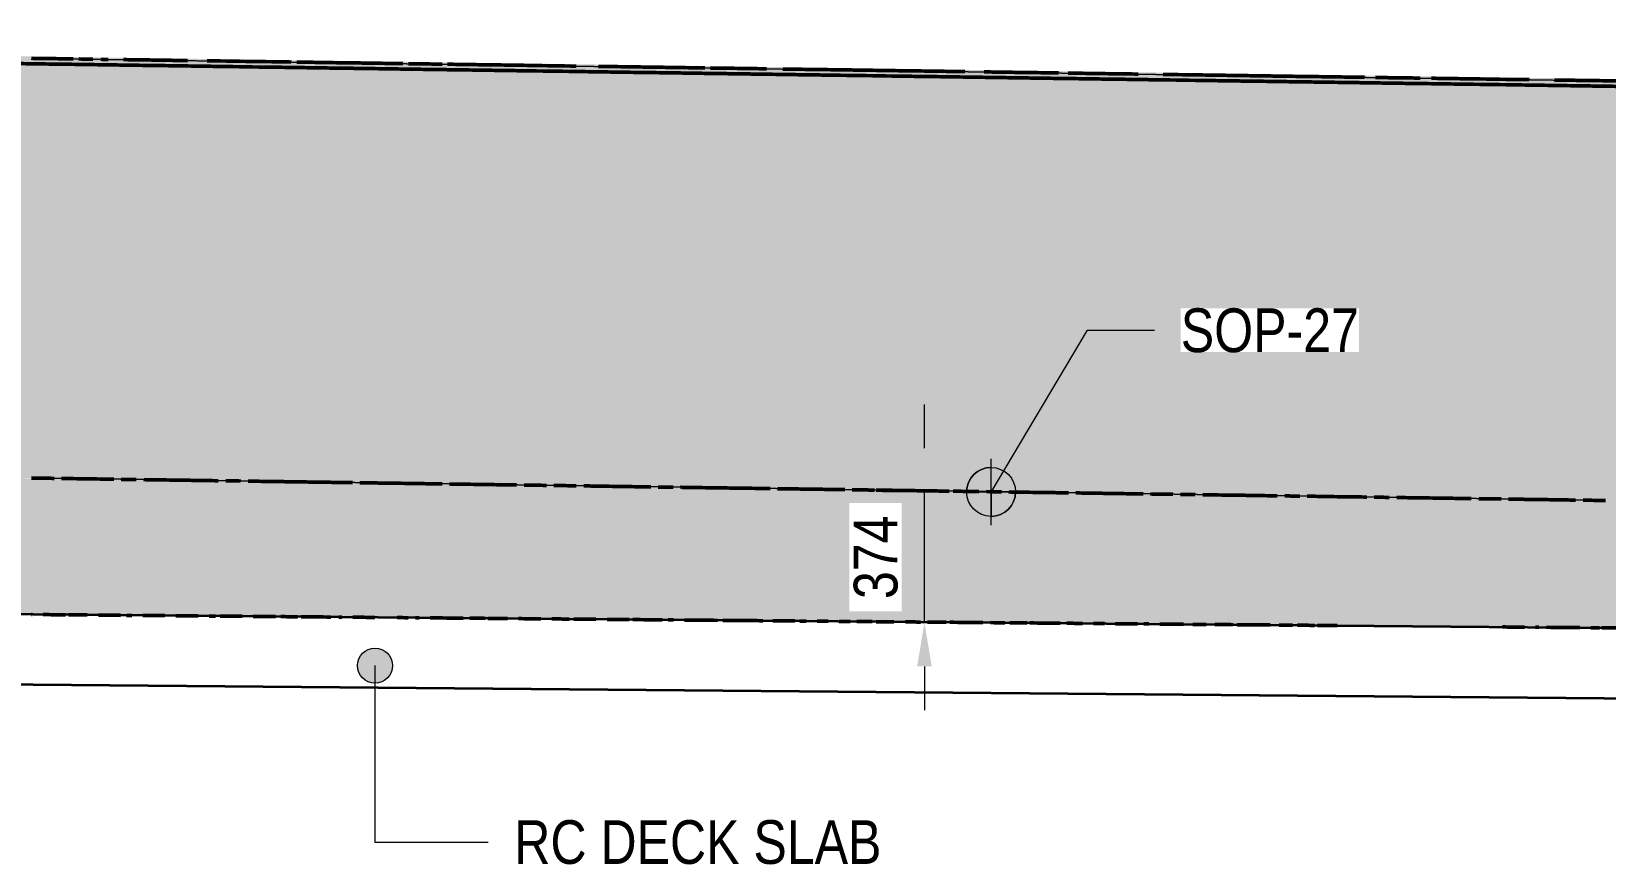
# Model space of a CAD drawing. Header units: metres. Extents: x 0 to 258, y 3 to 25.
# Drawn here: x 104.883 to 109.384, y 21.036 to 23.418 of the extents above; entities that cross this region are included whole.
import ezdxf

# ---------------------------------------------------------------- set-up
doc = ezdxf.new("R2010")
doc.units = ezdxf.units.M
doc.linetypes.add('JacobsDash', pattern=[0.0045, 0.003, -0.0015])
doc.layers.get('Defpoints').update_dxf_attribs({"color": 41})
for name, color, linetype, lineweight in [('A-ANNO-DIMS', 7, 'Continuous', 9), ('A-ANNO-NOTE', 7, 'Continuous', 9), ('A-FLOR', 7, 'Continuous', 50), ('A-FLOR-HDLN', 7, 'JacobsDash', 18), ('G-ANNO-TEXT', 7, 'Continuous', 9)]:
    doc.layers.add(name, color=color, linetype=linetype, lineweight=lineweight)
doc.styles.add('Arial Narrow_2', font='ARIALN.TTF', dxfattribs={"height": 0.125})
doc.dimstyles.new('Dimension_Standard_O__mm_', dxfattribs={"dimscale": 0.3048, "dimtxt": 0.127929, "dimasz": 0.410105, "dimexe": 0.393701, "dimexo": 0.246063, "dimgap": 0.246063, "dimtad": 1, "dimdec": 0, "dimlfac": 1000, "dimzin": 0, "dimdsep": 46, "dimtxsty": 'Arial Narrow_2', "dimsah": 1, "dimcen": 0.09, "dimaunit": 1, "dimadec": 4, "dimazin": 0, "dimtfac": 1, "dimtdec": 4, "dimtix": 1, "dimtmove": 0, "dimatfit": 3, "dimfxl": 1, "dimtvp": 1, "dimtfill": 1, "dimtolj": 1, "dimtzin": 0, "dimlwd": 18, "dimlwe": 18, "dimarcsym": 2})

# ---------------------------------------------------------------- blocks, each defined once
blk = doc.blocks.new('CS_SYMB_SETOUT POINT - 5mm-2022283-Section 202')
at = {"layer": 'A-ANNO-NOTE'}
h = blk.add_hatch(color=256, dxfattribs=at)
edge = h.paths.add_edge_path()
edge.add_line((-323.1902, 22.1712), (-323.1902, 22.1012))
edge.add_line((-323.1902, 22.1012), (-323.2602, 22.1012))
edge.add_arc((-323.1902, 22.1012), 0.07, 90, 180, ccw=False)
h = blk.add_hatch(color=256, dxfattribs=at)
edge = h.paths.add_edge_path()
edge.add_line((-323.1902, 22.0312), (-323.1902, 22.1012))
edge.add_line((-323.1902, 22.1012), (-323.1202, 22.1012))
edge.add_arc((-323.1902, 22.1012), 0.07, 270, 360, ccw=False)
for p, q in [((-323.1902, 22.0062), (-323.1902, 22.1962)), ((-323.1902, 22.1012), (-323.1902, 22.1712)), ((-323.2852, 22.1012), (-323.0952, 22.1012)), ((-323.2602, 22.1012), (-323.1902, 22.1012)), ((-323.1202, 22.1012), (-323.1902, 22.1012)), ((-323.1902, 22.1012), (-323.1902, 22.0312))]:
    blk.add_line(p, q, dxfattribs=at)
blk.add_circle((-323.1902, 22.1012), 0.07, dxfattribs=at)
for start, end in [(90, 180), (270, 360)]:
    blk.add_arc((-323.1902, 22.1012), 0.07, start, end, dxfattribs=at)
blk = doc.blocks.new('DIMBLOCK36-Section 202')
at = {"layer": 'A-ANNO-DIMS', "color": 0, "lineweight": 18, "transparency": 16777216}
for p, q in [((107.4364, 22.2262), (107.4364, 22.3512)), ((107.4569, 22.1012), (107.3164, 22.1012)), ((107.4364, 21.7273), (107.4364, 22.1012)), ((107.5269, 21.7273), (107.3164, 21.7273)), ((107.4364, 21.6023), (107.4364, 21.4773))]:
    blk.add_line(p, q, dxfattribs=at)
at = {"layer": 'A-ANNO-DIMS', "color": 0, "transparency": 16777216}
for points in [[(107.4156, 22.2262), (107.4573, 22.2262), (107.4364, 22.1012)], [(107.4156, 21.6023), (107.4573, 21.6023), (107.4364, 21.7273)]]:
    blk.add_solid(points, dxfattribs=at)
at = {"layer": 'Defpoints', "color": 0, "transparency": 16777216}
for p in [(107.4364, 22.1012), (107.5319, 22.1012), (107.6019, 21.7273)]:
    blk.add_point(p, dxfattribs=at)
at = {"layer": 'A-ANNO-DIMS', "color": 0, "lineweight": 18, "transparency": 16777216, "insert": (107.2976, 21.9143), "char_height": 0.125, "width": 0.285099, "attachment_point": 5, "rotation": 90, "style": 'Arial Narrow_2', "bg_fill": 3, "box_fill_scale": 1.1, "bg_fill_color": 256, "bg_fill_true_color": 13158600, "bg_fill_transparency": 0}
blk.add_mtext('\\A1;374', dxfattribs=at)

msp = doc.modelspace()

# ---------------------------------------------------------------- hatches: boundary and pattern name
at = {"layer": 'A-FLOR', "lineweight": 5, "true_color": 0xc0c0c0}
for points in [[(113.8879, 23.2128), (113.8879, 23.218), (113.8592, 23.2184), (112.4581, 23.2384), (112.4568, 23.2379), (112.4548, 23.2384), (110.7953, 23.2621), (110.7939, 23.2616), (110.7921, 23.2621), (110.0327, 23.273), (103.0158, 23.373), (99.831, 23.4178), (99.831, 23.4131), (113.8761, 23.2129)], [(113.8879, 23.1972), (113.8879, 23.2128), (99.831, 23.413), (99.831, 23.3976), (113.8724, 23.1974)], [(113.8879, 22.0124), (113.8879, 23.1972), (99.831, 23.3976), (99.831, 22.2128), (113.8848, 22.0125)]]:
    msp.add_hatch(color=9, dxfattribs=at).paths.add_polyline_path(points)
h = msp.add_hatch(color=9, dxfattribs=at)
h.paths.add_polyline_path([(113.8434, 21.6745), (113.8438, 21.6781), (113.8445, 21.6837)])
h.paths.add_polyline_path([(113.8879, 21.6741), (113.8879, 22.0124), (99.831, 22.2119), (99.831, 21.7942), (106.2441, 21.739), (113.8848, 21.6741)])
h.paths.add_polyline_path([(107.3822, 21.7294), (107.3822, 21.7294), (107.3818, 21.7334)])
h = msp.add_hatch(color=9, dxfattribs=at)
h.paths.add_polyline_path([(113.2057, 21.6783), (112.9145, 21.6826), (107.477, 21.7283), (107.477, 21.7279), (113.2035, 21.6783)])
h.paths.add_polyline_path([(107.477, 21.7279), (107.477, 21.7286), (107.3053, 21.7294), (107.4731, 21.728)])
h.paths.add_polyline_path([(106.4654, 21.7367), (106.4654, 21.7372), (106.4521, 21.7368)])
at = {"layer": 'G-ANNO-TEXT'}
h = msp.add_hatch(color=256, dxfattribs=at)
edge = h.paths.add_edge_path()
edge.add_arc((105.865, 21.6045), 0.05, 0, 360)

# ---------------------------------------------------------------- linework, layer by layer
at = {"layer": 'A-FLOR', "lineweight": 35}
for p, q in [((112.5771, 21.6837), (99.831, 21.7942)), ((99.831, 21.5942), (112.5771, 21.4837))]:
    msp.add_line(p, q, dxfattribs=at)
at = {"layer": 'A-FLOR'}
for points, knots in [([(105.8052, 23.3124), (105.8006, 23.3125), (105.7715, 23.3129), (105.7176, 23.3137), (105.6437, 23.3147), (105.5452, 23.3161), (105.4466, 23.3175), (105.3481, 23.3189), (105.2742, 23.32), (105.2003, 23.321), (105.1386, 23.3219), (105.0896, 23.3226), (105.0527, 23.3231), (105.0156, 23.3237), (104.9661, 23.3244), (104.9047, 23.3252), (104.8307, 23.3263), (104.7568, 23.3274), (104.6829, 23.3284), (104.609, 23.3295), (104.5351, 23.3305), (104.4612, 23.3316), (104.3873, 23.3326), (104.3257, 23.3335), (104.2764, 23.3342), (104.2491, 23.3346), (104.234, 23.3348), (104.2312, 23.3348)], [-0.65075187, -0.65075187, -0.65075187, -0.65075187, -0.65039062, -0.6484375, -0.64648438, -0.64453125, -0.640625, -0.63867188, -0.63671875, -0.63476562, -0.6328125, -0.63183594, -0.63085938, -0.62988281, -0.62890625, -0.62695312, -0.625, -0.62304688, -0.62109375, -0.61914062, -0.6171875, -0.61523438, -0.61328125, -0.61132812, -0.61035156, -0.609375, -0.6091542, -0.6091542, -0.6091542, -0.6091542]), ([(104.8827, 23.3411), (104.8901, 23.341), (104.9221, 23.3405), (104.9617, 23.34), (104.994, 23.3395), (105.0017, 23.3394)], [0.626366644, 0.626366644, 0.626366644, 0.626366644, 0.626953125, 0.62890625, 0.629511409, 0.629511409, 0.629511409, 0.629511409]), ([(105.0178, 23.3392), (105.0295, 23.339), (105.0429, 23.3388), (105.0562, 23.3386), (105.0578, 23.3386)], [0.629933677, 0.629933677, 0.629933677, 0.629933677, 0.630859375, 0.630987187, 0.630987187, 0.630987187, 0.630987187]), ([(105.0818, 23.3383), (105.0845, 23.3382), (105.0913, 23.3381), (105.0982, 23.338), (105.1023, 23.338)], [0.6316234778, 0.6316234778, 0.6316234778, 0.6316234778, 0.6318359375, 0.6321673263, 0.6321673263, 0.6321673263, 0.6321673263]), ([(105.1455, 23.3374), (105.1638, 23.3371), (105.2068, 23.3365), (105.2681, 23.3356), (105.311, 23.335), (105.3293, 23.3347)], [0.633313278, 0.633313278, 0.633313278, 0.633313278, 0.634765625, 0.63671875, 0.638170239, 0.638170239, 0.638170239, 0.638170239]), ([(105.3853, 23.3339), (105.3976, 23.3338), (105.4592, 23.3329), (105.5391, 23.3318), (105.6067, 23.3308), (105.6251, 23.3305)], [0.639650097, 0.639650097, 0.639650097, 0.639650097, 0.640625, 0.64453125, 0.645986783, 0.645986783, 0.645986783, 0.645986783]), ([(105.6411, 23.3303), (105.642, 23.3303), (105.6474, 23.3302), (105.6527, 23.3301), (105.6571, 23.3301)], [0.6464092624, 0.6464092624, 0.6464092624, 0.6464092624, 0.646484375, 0.6468316828, 0.6468316828, 0.6468316828, 0.6468316828]), ([(105.6571, 23.3301), (105.6773, 23.3298), (105.7222, 23.3291), (105.7755, 23.3284), (105.8085, 23.3279), (105.8169, 23.3278)], [0.646831784, 0.646831784, 0.646831784, 0.646831784, 0.6484375, 0.650390625, 0.651056184, 0.651056184, 0.651056184, 0.651056184]), ([(105.8169, 23.3278), (105.8331, 23.3276), (105.874, 23.327), (105.9167, 23.3264), (105.9431, 23.326), (105.9449, 23.326)], [0.651056441, 0.651056441, 0.651056441, 0.651056441, 0.65234375, 0.654296875, 0.654435785, 0.654435785, 0.654435785, 0.654435785]), ([(105.9609, 23.3257), (105.9785, 23.3255), (106.0052, 23.3251), (106.0318, 23.3247), (106.0409, 23.3246)], [0.654858349, 0.654858349, 0.654858349, 0.654858349, 0.65625, 0.656970319, 0.656970319, 0.656970319, 0.656970319]), ([(106.0409, 23.3246), (106.0441, 23.3246), (106.0494, 23.3245), (106.0548, 23.3244), (106.0569, 23.3244)], [0.6569704862, 0.6569704862, 0.6569704862, 0.6569704862, 0.6572265625, 0.6573929897, 0.6573929897, 0.6573929897, 0.6573929897]), ([(106.0728, 23.3241), (106.0777, 23.3241), (106.0948, 23.3238), (106.1243, 23.3234), (106.1613, 23.3229), (106.1983, 23.3224), (106.2475, 23.3217), (106.3281, 23.3205), (106.3965, 23.3195), (106.4401, 23.3189)], [0.657815386, 0.657815386, 0.657815386, 0.657815386, 0.658203125, 0.659179688, 0.66015625, 0.661132812, 0.662109375, 0.6640625, 0.667525775, 0.667525775, 0.667525775, 0.667525775]), ([(106.5043, 23.318), (106.5131, 23.3179), (106.5466, 23.3174), (106.6047, 23.3166), (106.6787, 23.3155), (106.7402, 23.3146), (106.7833, 23.314), (106.8018, 23.3138), (106.808, 23.3137)], [0.669221708, 0.669221708, 0.669221708, 0.669221708, 0.669921875, 0.671875, 0.673828125, 0.67578125, 0.676757812, 0.677248093, 0.677248093, 0.677248093, 0.677248093]), ([(106.0676, 23.3087), (106.0619, 23.3088), (106.0438, 23.309), (106.0011, 23.3096), (105.9394, 23.3105), (105.8699, 23.3115), (105.8252, 23.3121), (105.8052, 23.3124)], [-0.657684834, -0.657684834, -0.657684834, -0.657684834, -0.657226562, -0.65625, -0.654296875, -0.65234375, -0.650751898, -0.650751898, -0.650751898, -0.650751898]), ([(106.2315, 23.3063), (106.2204, 23.3065), (106.1969, 23.3068), (106.161, 23.3073), (106.124, 23.3079), (106.0929, 23.3083), (106.0742, 23.3086), (106.0676, 23.3087)], [-0.662017938, -0.662017938, -0.662017938, -0.662017938, -0.661132812, -0.66015625, -0.659179688, -0.658203125, -0.657684925, -0.657684925, -0.657684925, -0.657684925]), ([(106.4938, 23.3026), (106.4815, 23.3028), (106.4198, 23.3037), (106.3335, 23.3049), (106.2584, 23.306), (106.2327, 23.3063), (106.2315, 23.3063)], [-0.668950903, -0.668950903, -0.668950903, -0.668950903, -0.66796875, -0.6640625, -0.662109375, -0.662018095, -0.662018095, -0.662018095, -0.662018095]), ([(106.7234, 23.2993), (106.7084, 23.2995), (106.6688, 23.3001), (106.6045, 23.301), (106.543, 23.3019), (106.5061, 23.3024), (106.4938, 23.3026)], [-0.675017248, -0.675017248, -0.675017248, -0.675017248, -0.673828125, -0.671875, -0.669921875, -0.66895095, -0.66895095, -0.66895095, -0.66895095]), ([(106.8876, 23.297), (106.8795, 23.2971), (106.8591, 23.2974), (106.8263, 23.2979), (106.7892, 23.2984), (106.755, 23.2989), (106.733, 23.2992), (106.7234, 23.2993)], [-0.679350124, -0.679350124, -0.679350124, -0.679350124, -0.678710938, -0.677734375, -0.676757812, -0.67578125, -0.675017347, -0.675017347, -0.675017347, -0.675017347]), ([(106.8241, 23.3134), (106.8249, 23.3134), (106.8381, 23.3132), (106.8637, 23.3129), (106.8895, 23.3125), (106.9029, 23.3123), (106.9041, 23.3123)], [0.677670676, 0.677670676, 0.677670676, 0.677670676, 0.677734375, 0.678710938, 0.6796875, 0.679782519, 0.679782519, 0.679782519, 0.679782519]), ([(106.953, 23.2961), (106.9477, 23.2961), (106.9301, 23.2964), (106.9084, 23.2967), (106.8918, 23.2969), (106.8876, 23.297)], [-0.681083592, -0.681083592, -0.681083592, -0.681083592, -0.680664062, -0.6796875, -0.679350351, -0.679350351, -0.679350351, -0.679350351]), ([(106.936, 23.3118), (106.9365, 23.3118), (106.9492, 23.3117), (106.9655, 23.3114), (106.9814, 23.3112), (106.985, 23.3111)], [0.680627694, 0.680627694, 0.680627694, 0.680627694, 0.680664062, 0.681640625, 0.681924842, 0.681924842, 0.681924842, 0.681924842]), ([(107.1497, 23.2933), (107.1404, 23.2934), (107.1065, 23.2939), (107.0479, 23.2947), (106.9916, 23.2955), (106.96, 23.296), (106.953, 23.2961)], [-0.686283316, -0.686283316, -0.686283316, -0.686283316, -0.685546875, -0.68359375, -0.681640625, -0.68108363, -0.68108363, -0.68108363, -0.68108363]), ([(107.0318, 23.3105), (107.0373, 23.3104), (107.0673, 23.31), (107.1221, 23.3092), (107.1912, 23.3082), (107.2357, 23.3076), (107.2556, 23.3073)], [0.683162395, 0.683162395, 0.683162395, 0.683162395, 0.68359375, 0.685546875, 0.6875, 0.689076697, 0.689076697, 0.689076697, 0.689076697]), ([(107.8384, 23.2834), (107.8336, 23.2835), (107.8166, 23.2837), (107.775, 23.2843), (107.7131, 23.2852), (107.6392, 23.2863), (107.5653, 23.2873), (107.4914, 23.2884), (107.4175, 23.2894), (107.319, 23.2908), (107.2296, 23.2921), (107.1651, 23.293), (107.1497, 23.2933)], [-0.70448235, -0.70448235, -0.70448235, -0.70448235, -0.70410156, -0.703125, -0.70117188, -0.69921875, -0.69726562, -0.6953125, -0.69335938, -0.69140625, -0.6875, -0.68628345, -0.68628345, -0.68628345, -0.68628345]), ([(107.2556, 23.3073), (107.285, 23.3069), (107.3391, 23.3061), (107.4177, 23.305), (107.4869, 23.304), (107.5315, 23.3034), (107.5515, 23.3031)], [0.689076796, 0.689076796, 0.689076796, 0.689076796, 0.69140625, 0.693359375, 0.6953125, 0.696895622, 0.696895622, 0.696895622, 0.696895622]), ([(107.6073, 23.3023), (107.618, 23.3021), (107.65, 23.3017), (107.6819, 23.3012), (107.7032, 23.3009)], [0.6983706, 0.6983706, 0.6983706, 0.6983706, 0.69921875, 0.700905108, 0.700905108, 0.700905108, 0.700905108]), ([(107.7033, 23.3009), (107.7066, 23.3009), (107.7347, 23.3005), (107.7669, 23.3), (107.7954, 23.2996), (107.7994, 23.2995)], [0.700905301, 0.700905301, 0.700905301, 0.700905301, 0.701171875, 0.703125, 0.703440002, 0.703440002, 0.703440002, 0.703440002]), ([(108.0679, 23.2802), (108.0482, 23.2804), (108.0038, 23.2811), (107.9349, 23.2821), (107.8779, 23.2829), (107.8459, 23.2833), (107.8384, 23.2834)], [-0.710548695, -0.710548695, -0.710548695, -0.710548695, -0.708984375, -0.70703125, -0.705078125, -0.704482351, -0.704482351, -0.704482351, -0.704482351]), ([(107.8471, 23.2989), (107.8518, 23.2988), (107.881, 23.2984), (107.9351, 23.2976), (107.9972, 23.2967), (108.0347, 23.2962), (108.0475, 23.296)], [0.704707077, 0.704707077, 0.704707077, 0.704707077, 0.705078125, 0.70703125, 0.708984375, 0.710004031, 0.710004031, 0.710004031, 0.710004031]), ([(108.3302, 23.2764), (108.3216, 23.2765), (108.2883, 23.277), (108.2058, 23.2782), (108.127, 23.2793), (108.0728, 23.2801), (108.0679, 23.2802)], [-0.717481661, -0.717481661, -0.717481661, -0.717481661, -0.716796875, -0.71484375, -0.7109375, -0.710548829, -0.710548829, -0.710548829, -0.710548829]), ([(108.1188, 23.295), (108.1561, 23.2945), (108.218, 23.2936), (108.3045, 23.2923), (108.3785, 23.2913), (108.4524, 23.2902), (108.5262, 23.2892), (108.5879, 23.2883), (108.6334, 23.2877), (108.6542, 23.2874), (108.6626, 23.2872)], [0.711889, 0.711889, 0.711889, 0.711889, 0.71484375, 0.71679688, 0.71875, 0.72070312, 0.72265625, 0.72460938, 0.72558594, 0.72625231, 0.72625231, 0.72625231, 0.72625231]), ([(108.5927, 23.2727), (108.5704, 23.273), (108.5236, 23.2737), (108.4522, 23.2747), (108.3869, 23.2756), (108.3462, 23.2762), (108.3303, 23.2764)], [-0.724414626, -0.724414626, -0.724414626, -0.724414626, -0.72265625, -0.720703125, -0.71875, -0.717481778, -0.717481778, -0.717481778, -0.717481778]), ([(108.6626, 23.2872), (108.6665, 23.2872), (108.6772, 23.287), (108.6878, 23.2869), (108.6945, 23.2868)], [0.7262524266, 0.7262524266, 0.7262524266, 0.7262524266, 0.7265625, 0.7270972094, 0.7270972094, 0.7270972094, 0.7270972094]), ([(108.7264, 23.2863), (108.7336, 23.2862), (108.7442, 23.2861), (108.7548, 23.2859), (108.7583, 23.2859)], [0.7279405295, 0.7279405295, 0.7279405295, 0.7279405295, 0.728515625, 0.72878701, 0.72878701, 0.72878701, 0.72878701]), ([(108.7583, 23.2859), (108.7671, 23.2857), (108.7883, 23.2854), (108.8204, 23.285), (108.8434, 23.2847), (108.8542, 23.2845)], [0.728787194, 0.728787194, 0.728787194, 0.728787194, 0.729492188, 0.73046875, 0.731321711, 0.731321711, 0.731321711, 0.731321711]), ([(108.8862, 23.2841), (108.8894, 23.284), (108.9172, 23.2836), (108.9943, 23.2825), (109.0843, 23.2812), (109.1496, 23.2803), (109.1656, 23.2801)], [0.732166611, 0.732166611, 0.732166611, 0.732166611, 0.732421875, 0.734375, 0.73828125, 0.739552284, 0.739552284, 0.739552284, 0.739552284]), ([(109.2378, 23.279), (109.247, 23.2789), (109.2577, 23.2788), (109.2683, 23.2786), (109.2698, 23.2786)], [0.7414605142, 0.7414605142, 0.7414605142, 0.7414605142, 0.7421875, 0.7423054145, 0.7423054145, 0.7423054145, 0.7423054145]), ([(109.2698, 23.2786), (109.2807, 23.2784), (109.3038, 23.2781), (109.3392, 23.2776), (109.3762, 23.2771), (109.4171, 23.2765), (109.4456, 23.2761), (109.4618, 23.2758)], [0.742305585, 0.742305585, 0.742305585, 0.742305585, 0.743164062, 0.744140625, 0.745117188, 0.74609375, 0.747374816, 0.747374816, 0.747374816, 0.747374816]), ([(108.6912, 23.2713), (108.6855, 23.2714), (108.6675, 23.2716), (108.6371, 23.2721), (108.6099, 23.2724), (108.5951, 23.2727), (108.5927, 23.2727)], [-0.727014488, -0.727014488, -0.727014488, -0.727014488, -0.7265625, -0.725585938, -0.724609375, -0.724414772, -0.724414772, -0.724414772, -0.724414772]), ([(108.7566, 23.2703), (108.7536, 23.2704), (108.7384, 23.2706), (108.7167, 23.2709), (108.6978, 23.2712), (108.6912, 23.2713)], [-0.728747729, -0.728747729, -0.728747729, -0.728747729, -0.728515625, -0.727539062, -0.727014642, -0.727014642, -0.727014642, -0.727014642]), ([(109.5437, 23.2591), (109.5371, 23.2592), (109.5183, 23.2595), (109.4747, 23.2601), (109.4253, 23.2608), (109.376, 23.2615), (109.3267, 23.2622), (109.2652, 23.2631), (109.1912, 23.2642), (109.0927, 23.2656), (108.9941, 23.267), (108.8956, 23.2684), (108.834, 23.2692), (108.7876, 23.2699), (108.7659, 23.2702), (108.7566, 23.2703)], [-0.74954657, -0.74954657, -0.74954657, -0.74954657, -0.74902344, -0.74804688, -0.74609375, -0.74511719, -0.74414062, -0.7421875, -0.74023438, -0.73828125, -0.734375, -0.73242188, -0.73046875, -0.72949219, -0.72874785, -0.72874785, -0.72874785, -0.72874785]), ([(104.9475, 22.1399), (104.9408, 22.14), (104.9192, 22.1403), (104.8976, 22.1406), (104.8827, 22.1408)], [-0.628532163, -0.628532163, -0.628532163, -0.628532163, -0.628, -0.62681821, -0.62681821, -0.62681821, -0.62681821]), ([(105.1182, 22.1374), (105.105, 22.1376), (105.0667, 22.1382), (105.0169, 22.1389), (104.9803, 22.1394), (104.9689, 22.1396)], [-0.633041887, -0.633041887, -0.633041887, -0.633041887, -0.632, -0.63, -0.629095917, -0.629095917, -0.629095917, -0.629095917]), ([(105.1822, 22.1365), (105.1729, 22.1366), (105.1587, 22.1369), (105.1445, 22.1371), (105.1395, 22.1371)], [-0.634732758, -0.634732758, -0.634732758, -0.634732758, -0.634, -0.63360539, -0.63360539, -0.63360539, -0.63360539]), ([(105.2675, 22.1353), (105.255, 22.1355), (105.2337, 22.1358), (105.2124, 22.1361), (105.2035, 22.1362)], [-0.636987494, -0.636987494, -0.636987494, -0.636987494, -0.636, -0.635296161, -0.635296161, -0.635296161, -0.635296161]), ([(105.3528, 22.1341), (105.3371, 22.1343), (105.3087, 22.1347), (105.2803, 22.1351), (105.2675, 22.1353)], [-0.639241941, -0.639241941, -0.639241941, -0.639241941, -0.638, -0.6369875, -0.6369875, -0.6369875, -0.6369875]), ([(105.4168, 22.1332), (105.405, 22.1333), (105.3837, 22.1336), (105.3624, 22.134), (105.3528, 22.1341)], [-0.64093305, -0.64093305, -0.64093305, -0.64093305, -0.64, -0.63924223, -0.63924223, -0.63924223, -0.63924223]), ([(105.4808, 22.1323), (105.4729, 22.1324), (105.4587, 22.1326), (105.4445, 22.1328), (105.4381, 22.1329)], [-0.642624334, -0.642624334, -0.642624334, -0.642624334, -0.642, -0.641496966, -0.641496966, -0.641496966, -0.641496966]), ([(105.5661, 22.131), (105.555, 22.1312), (105.5337, 22.1315), (105.5124, 22.1318), (105.5021, 22.132)], [-0.644878891, -0.644878891, -0.644878891, -0.644878891, -0.644, -0.643188029, -0.643188029, -0.643188029, -0.643188029]), ([(105.6514, 22.1298), (105.6371, 22.13), (105.6087, 22.1304), (105.5802, 22.1308), (105.5661, 22.131)], [-0.647133626, -0.647133626, -0.647133626, -0.647133626, -0.646, -0.64487907, -0.64487907, -0.64487907, -0.64487907]), ([(105.7367, 22.1286), (105.7192, 22.1289), (105.6908, 22.1293), (105.6623, 22.1297), (105.6514, 22.1298)], [-0.649388498, -0.649388498, -0.649388498, -0.649388498, -0.648, -0.647133806, -0.647133806, -0.647133806, -0.647133806]), ([(105.8007, 22.1277), (105.7871, 22.1279), (105.7658, 22.1282), (105.7445, 22.1285), (105.7367, 22.1286)], [-0.65107942, -0.65107942, -0.65107942, -0.65107942, -0.65, -0.649388542, -0.649388542, -0.649388542, -0.649388542]), ([(105.8647, 22.1268), (105.855, 22.1269), (105.8408, 22.1271), (105.8266, 22.1273), (105.8221, 22.1274)], [-0.652770581, -0.652770581, -0.652770581, -0.652770581, -0.652, -0.651643278, -0.651643278, -0.651643278, -0.651643278]), ([(106.0354, 22.1244), (106.0192, 22.1246), (105.9778, 22.1252), (105.9209, 22.126), (105.8802, 22.1266), (105.8647, 22.1268)], [-0.657280118, -0.657280118, -0.657280118, -0.657280118, -0.656, -0.654, -0.652770646, -0.652770646, -0.652770646, -0.652770646]), ([(106.27, 22.121), (106.2513, 22.1213), (106.2074, 22.1219), (106.1576, 22.1226), (106.1265, 22.1231), (106.1207, 22.1231)], [-0.663480812, -0.663480812, -0.663480812, -0.663480812, -0.662, -0.66, -0.659534854, -0.659534854, -0.659534854, -0.659534854]), ([(106.5899, 22.1165), (106.5655, 22.1168), (106.5371, 22.1172), (106.5086, 22.1176), (106.5046, 22.1177)], [-0.671935666, -0.671935666, -0.671935666, -0.671935666, -0.67, -0.669681167, -0.669681167, -0.669681167, -0.669681167]), ([(106.6539, 22.1155), (106.6334, 22.1158), (106.6121, 22.1161), (106.5907, 22.1164), (106.5899, 22.1165)], [-0.673626813, -0.673626813, -0.673626813, -0.673626813, -0.672, -0.671935903, -0.671935903, -0.671935903, -0.671935903]), ([(106.8885, 22.1122), (106.8655, 22.1125), (106.8172, 22.1132), (106.7675, 22.1139), (106.7407, 22.1143), (106.7392, 22.1143)], [-0.679827235, -0.679827235, -0.679827235, -0.679827235, -0.678, -0.676, -0.675881502, -0.675881502, -0.675881502, -0.675881502]), ([(106.9739, 22.111), (106.9728, 22.111), (106.9466, 22.1114), (106.9181, 22.1118), (106.8907, 22.1122), (106.8886, 22.1122)], [-0.682082215, -0.682082215, -0.682082215, -0.682082215, -0.682, -0.68, -0.679827479, -0.679827479, -0.679827479, -0.679827479]), ([(107.0592, 22.1098), (107.0549, 22.1098), (107.0407, 22.11), (107.0265, 22.1102), (107.0165, 22.1104)], [-0.684336875, -0.684336875, -0.684336875, -0.684336875, -0.684, -0.683209583, -0.683209583, -0.683209583, -0.683209583]), ([(107.1445, 22.1086), (107.1371, 22.1087), (107.1086, 22.1091), (107.0802, 22.1095), (107.0592, 22.1098)], [-0.686591687, -0.686591687, -0.686591687, -0.686591687, -0.686, -0.684336951, -0.684336951, -0.684336951, -0.684336951]), ([(107.2085, 22.1076), (107.2049, 22.1077), (107.1836, 22.108), (107.1623, 22.1083), (107.1445, 22.1086)], [-0.6882829, -0.6882829, -0.6882829, -0.6882829, -0.688, -0.686591829, -0.686591829, -0.686591829, -0.686591829]), ([(107.2938, 22.1064), (107.287, 22.1065), (107.2657, 22.1068), (107.2444, 22.1071), (107.2298, 22.1073)], [-0.690537431, -0.690537431, -0.690537431, -0.690537431, -0.69, -0.688846423, -0.688846423, -0.688846423, -0.688846423]), ([(107.3578, 22.1055), (107.3549, 22.1056), (107.3352, 22.1058), (107.3155, 22.1061), (107.2987, 22.1064)], [-0.692228527, -0.692228527, -0.692228527, -0.692228527, -0.692, -0.690666328, -0.690666328, -0.690666328, -0.690666328]), ([(107.4431, 22.1043), (107.437, 22.1044), (107.4086, 22.1048), (107.3802, 22.1052), (107.3578, 22.1055)], [-0.694482974, -0.694482974, -0.694482974, -0.694482974, -0.694, -0.692228721, -0.692228721, -0.692228721, -0.692228721]), ([(107.5071, 22.1034), (107.5049, 22.1034), (107.4836, 22.1037), (107.4623, 22.104), (107.4431, 22.1043)], [-0.696174426, -0.696174426, -0.696174426, -0.696174426, -0.696, -0.694483263, -0.694483263, -0.694483263, -0.694483263]), ([(107.5924, 22.1022), (107.587, 22.1022), (107.5623, 22.1026), (107.5376, 22.1029), (107.5183, 22.1032)], [-0.698428822, -0.698428822, -0.698428822, -0.698428822, -0.698, -0.696470716, -0.696470716, -0.696470716, -0.696470716]), ([(107.6564, 22.1013), (107.6549, 22.1013), (107.6407, 22.1015), (107.6265, 22.1017), (107.6138, 22.1019)], [-0.700120103, -0.700120103, -0.700120103, -0.700120103, -0.7, -0.698992735, -0.698992735, -0.698992735, -0.698992735]), ([(107.8271, 22.0988), (107.8191, 22.0989), (107.786, 22.0994), (107.7362, 22.1001), (107.6944, 22.1007), (107.6778, 22.101)], [-0.70462935, -0.70462935, -0.70462935, -0.70462935, -0.704, -0.702, -0.700683487, -0.700683487, -0.700683487, -0.700683487]), ([(107.9124, 22.0976), (107.9012, 22.0978), (107.887, 22.098), (107.8728, 22.0982), (107.8697, 22.0982)], [-0.706884292, -0.706884292, -0.706884292, -0.706884292, -0.706, -0.705756944, -0.705756944, -0.705756944, -0.705756944]), ([(107.9977, 22.0964), (107.9834, 22.0966), (107.9549, 22.097), (107.9265, 22.0974), (107.9124, 22.0976)], [-0.709139048, -0.709139048, -0.709139048, -0.709139048, -0.708, -0.706884312, -0.706884312, -0.706884312, -0.706884312]), ([(108.0617, 22.0955), (108.0512, 22.0956), (108.0299, 22.0959), (108.0086, 22.0962), (107.9977, 22.0964)], [-0.710829849, -0.710829849, -0.710829849, -0.710829849, -0.71, -0.709139192, -0.709139192, -0.709139192, -0.709139192]), ([(108.147, 22.0943), (108.1333, 22.0945), (108.112, 22.0948), (108.0907, 22.0951), (108.083, 22.0952)], [-0.713084804, -0.713084804, -0.713084804, -0.713084804, -0.712, -0.711393784, -0.711393784, -0.711393784, -0.711393784]), ([(108.211, 22.0934), (108.2012, 22.0935), (108.187, 22.0937), (108.1728, 22.0939), (108.1684, 22.094)], [-0.714775888, -0.714775888, -0.714775888, -0.714775888, -0.714, -0.71364852, -0.71364852, -0.71364852, -0.71364852]), ([(108.2963, 22.0921), (108.2833, 22.0923), (108.262, 22.0926), (108.2407, 22.0929), (108.2323, 22.093)], [-0.717030373, -0.717030373, -0.717030373, -0.717030373, -0.716, -0.715339281, -0.715339281, -0.715339281, -0.715339281]), ([(108.3817, 22.0909), (108.3654, 22.0912), (108.337, 22.0916), (108.3086, 22.092), (108.2963, 22.0921)], [-0.719285335, -0.719285335, -0.719285335, -0.719285335, -0.718, -0.717030624, -0.717030624, -0.717030624, -0.717030624]), ([(108.4456, 22.09), (108.4333, 22.0902), (108.412, 22.0905), (108.3907, 22.0908), (108.3817, 22.0909)], [-0.720976227, -0.720976227, -0.720976227, -0.720976227, -0.72, -0.71928536, -0.71928536, -0.71928536, -0.71928536]), ([(108.5096, 22.0891), (108.5012, 22.0892), (108.487, 22.0894), (108.4728, 22.0896), (108.467, 22.0897)], [-0.722667464, -0.722667464, -0.722667464, -0.722667464, -0.722, -0.721540096, -0.721540096, -0.721540096, -0.721540096]), ([(108.7016, 22.0864), (108.6797, 22.0867), (108.6325, 22.0873), (108.5756, 22.0882), (108.5407, 22.0887), (108.531, 22.0888)], [-0.7277407, -0.7277407, -0.7277407, -0.7277407, -0.726, -0.724, -0.723230864, -0.723230864, -0.723230864, -0.723230864]), ([(108.8509, 22.0842), (108.8296, 22.0845), (108.8083, 22.0848), (108.787, 22.0851), (108.7869, 22.0851)], [-0.731686131, -0.731686131, -0.731686131, -0.731686131, -0.73, -0.729995384, -0.729995384, -0.729995384, -0.729995384]), ([(108.9362, 22.083), (108.9118, 22.0834), (108.8833, 22.0838), (108.8549, 22.0842), (108.8509, 22.0842)], [-0.733941144, -0.733941144, -0.733941144, -0.733941144, -0.732, -0.731686408, -0.731686408, -0.731686408, -0.731686408]), ([(109.0002, 22.0821), (108.9796, 22.0824), (108.9583, 22.0827), (108.937, 22.083), (108.9362, 22.083)], [-0.735632351, -0.735632351, -0.735632351, -0.735632351, -0.734, -0.733941264, -0.733941264, -0.733941264, -0.733941264]), ([(109.2348, 22.0788), (109.2117, 22.0791), (109.1833, 22.0795), (109.1549, 22.0799), (109.1495, 22.08)], [-0.74183241, -0.74183241, -0.74183241, -0.74183241, -0.74, -0.739578149, -0.739578149, -0.739578149, -0.739578149]), ([(109.2988, 22.0778), (109.2796, 22.0781), (109.2583, 22.0784), (109.237, 22.0787), (109.2348, 22.0788)], [-0.743523633, -0.743523633, -0.743523633, -0.743523633, -0.742, -0.741832721, -0.741832721, -0.741832721, -0.741832721])]:
    msp.add_open_spline(points, degree=3, knots=knots, dxfattribs=at)
for points in [[(106.9042, 23.3123), (106.9148, 23.3121), (106.9254, 23.312), (106.936, 23.3118)], [(107.7994, 23.2995), (107.8061, 23.2994), (107.8127, 23.2994), (107.8194, 23.2993)], [(106.0567, 22.1241), (106.0496, 22.1242), (106.0425, 22.1243), (106.0354, 22.1244)], [(106.1207, 22.1231), (106.1064, 22.1233), (106.0922, 22.1235), (106.078, 22.1238)], [(106.3553, 22.1198), (106.334, 22.1201), (106.3126, 22.1204), (106.2913, 22.1207)], [(106.4406, 22.1186), (106.4193, 22.1189), (106.398, 22.1192), (106.3766, 22.1195)], [(106.5046, 22.1177), (106.4904, 22.1179), (106.4762, 22.1181), (106.462, 22.1183)], [(106.7179, 22.1146), (106.7037, 22.1148), (106.6895, 22.115), (106.6753, 22.1152)], [(106.9952, 22.1107), (106.9881, 22.1108), (106.981, 22.1109), (106.9739, 22.111)], [(107.8484, 22.0985), (107.8413, 22.0986), (107.8342, 22.0987), (107.8271, 22.0988)], [(108.7656, 22.0854), (108.7514, 22.0857), (108.7372, 22.0859), (108.7229, 22.0861)], [(109.0855, 22.0809), (109.0642, 22.0812), (109.0429, 22.0815), (109.0215, 22.0818)], [(109.1495, 22.08), (109.1353, 22.0802), (109.1211, 22.0804), (109.1069, 22.0806)], [(109.3842, 22.0766), (109.3628, 22.0769), (109.3415, 22.0772), (109.3202, 22.0775)], [(104.8827, 21.7505), (104.8834, 21.7505), (104.884, 21.7505), (104.8847, 21.7505)], [(104.9163, 21.7503), (104.9374, 21.7501), (104.9585, 21.7499), (104.9796, 21.7497)], [(104.9881, 21.7497), (105.0061, 21.7495), (105.024, 21.7494), (105.042, 21.7492)], [(105.0744, 21.7489), (105.0955, 21.7487), (105.1165, 21.7486), (105.1376, 21.7484)], [(105.1544, 21.7482), (105.1593, 21.7482), (105.1643, 21.7482), (105.1692, 21.7481)], [(105.2009, 21.7479), (105.2219, 21.7477), (105.243, 21.7475), (105.2641, 21.7473)], [(105.2957, 21.7471), (105.3168, 21.7469), (105.3378, 21.7467), (105.3589, 21.7465)], [(105.3905, 21.7463), (105.3966, 21.7462), (105.4028, 21.7461), (105.4089, 21.7461)], [(105.4221, 21.746), (105.4432, 21.7458), (105.4643, 21.7456), (105.4854, 21.7454)], [(105.517, 21.7452), (105.5381, 21.745), (105.5591, 21.7448), (105.5802, 21.7446)], [(105.5953, 21.7445), (105.6113, 21.7444), (105.6274, 21.7442), (105.6434, 21.7441)], [(105.654, 21.744), (105.6821, 21.7438), (105.7102, 21.7435), (105.7383, 21.7433)], [(105.7612, 21.7431), (105.7641, 21.7431), (105.767, 21.7431), (105.7699, 21.743)], [(105.8015, 21.7428), (105.8226, 21.7426), (105.8437, 21.7424), (105.8647, 21.7422)], [(105.928, 21.7417), (105.9385, 21.7416), (105.949, 21.7415), (105.9596, 21.7414)], [(105.9809, 21.7413), (105.9843, 21.7412), (105.9878, 21.7412), (105.9912, 21.7412)], [(106.0228, 21.7409), (106.0544, 21.7406), (106.086, 21.7404), (106.1176, 21.7401)], [(106.1359, 21.7399), (106.1509, 21.7398), (106.1659, 21.7397), (106.1809, 21.7396)], [(106.1881, 21.7395), (106.2068, 21.7393), (106.2254, 21.7392), (106.2441, 21.739)], [(106.2757, 21.7388), (106.2968, 21.7386), (106.3179, 21.7384), (106.3389, 21.7382)], [(106.3705, 21.738), (106.3871, 21.7378), (106.4036, 21.7377), (106.4201, 21.7375)], [(106.4338, 21.7374), (106.4548, 21.7372), (106.4759, 21.7371), (106.497, 21.7369)], [(106.5286, 21.7366), (106.5497, 21.7364), (106.5708, 21.7363), (106.5918, 21.7361)], [(106.6024, 21.736), (106.6305, 21.7358), (106.6586, 21.7355), (106.6867, 21.7353)], [(106.7032, 21.7351), (106.7082, 21.7351), (106.7132, 21.7351), (106.7183, 21.735)], [(106.7499, 21.7347), (106.7815, 21.7345), (106.8131, 21.7342), (106.8447, 21.7339)], [(106.8594, 21.7338), (106.8756, 21.7337), (106.8918, 21.7335), (106.908, 21.7334)], [(106.908, 21.7334), (106.93, 21.7332), (106.952, 21.733), (106.974, 21.7329)], [(107.0028, 21.7326), (107.0239, 21.7324), (107.045, 21.7323), (107.066, 21.7321)], [(107.08, 21.732), (107.0859, 21.7319), (107.0918, 21.7319), (107.0977, 21.7318)], [(107.1293, 21.7315), (107.1398, 21.7314), (107.1503, 21.7314), (107.1609, 21.7313)], [(107.1925, 21.731), (107.203, 21.7309), (107.2136, 21.7308), (107.2241, 21.7307)], [(107.2428, 21.7306), (107.2576, 21.7305), (107.2725, 21.7303), (107.2873, 21.7302)], [(107.2987, 21.7301), (107.3153, 21.73), (107.3318, 21.7298), (107.3484, 21.7297)], [(107.3822, 21.7294), (107.3966, 21.7293), (107.411, 21.7292), (107.4254, 21.729)], [(107.4454, 21.7289), (107.4632, 21.7287), (107.481, 21.7286), (107.4987, 21.7284)], [(107.5086, 21.7283), (107.5402, 21.7281), (107.5718, 21.7278), (107.6035, 21.7275)], [(107.6251, 21.7273), (107.6389, 21.7272), (107.6528, 21.7271), (107.6667, 21.727)], [(107.6804, 21.7269), (107.6969, 21.7267), (107.7134, 21.7266), (107.7299, 21.7265)], [(107.738, 21.7264), (107.7669, 21.7261), (107.7958, 21.7259), (107.8247, 21.7257)], [(107.8439, 21.7255), (107.8586, 21.7254), (107.8733, 21.7252), (107.888, 21.7251)], [(107.9196, 21.7248), (107.9301, 21.7248), (107.9407, 21.7247), (107.9512, 21.7246)], [(107.9828, 21.7243), (108.0039, 21.7241), (108.025, 21.724), (108.046, 21.7238)], [(108.0639, 21.7236), (108.0685, 21.7236), (108.0731, 21.7236), (108.0777, 21.7235)], [(108.1093, 21.7232), (108.1319, 21.7231), (108.1546, 21.7229), (108.1773, 21.7227)], [(108.2041, 21.7224), (108.2168, 21.7223), (108.2295, 21.7222), (108.2423, 21.7221)], [(108.2673, 21.7219), (108.2842, 21.7218), (108.3011, 21.7216), (108.3179, 21.7215)], [(108.3306, 21.7214), (108.3622, 21.7211), (108.3938, 21.7208), (108.4254, 21.7206)], [(108.4505, 21.7204), (108.4632, 21.7202), (108.4759, 21.7201), (108.4886, 21.72)], [(108.5036, 21.7199), (108.5197, 21.7198), (108.5358, 21.7196), (108.5519, 21.7195)], [(108.5605, 21.7194), (108.5792, 21.7193), (108.5979, 21.7191), (108.6165, 21.719)], [(109.0893, 21.715), (109.1104, 21.7148), (109.1314, 21.7146), (109.1525, 21.7144)], [(109.1841, 21.7141), (109.1872, 21.7141), (109.1903, 21.7141), (109.1933, 21.7141)], [(109.2157, 21.7139), (109.2474, 21.7136), (109.279, 21.7133), (109.3106, 21.7131)], [(109.3422, 21.7128), (109.3504, 21.7127), (109.3587, 21.7127), (109.3669, 21.7126)], [(109.3738, 21.7125), (109.3949, 21.7124), (109.416, 21.7122), (109.437, 21.712)]]:
    msp.add_open_spline(points, degree=3, dxfattribs=at)
at = {"layer": 'A-FLOR-HDLN'}
for points, knots in [([(105.0018, 23.3394), (105.0065, 23.3393), (105.0118, 23.3393), (105.0171, 23.3392), (105.0178, 23.3392)], [0.6295127146, 0.6295127146, 0.6295127146, 0.6295127146, 0.6298828125, 0.6299336772, 0.6299336772, 0.6299336772, 0.6299336772]), ([(105.1024, 23.338), (105.1105, 23.3379), (105.1248, 23.3377), (105.1392, 23.3375), (105.1455, 23.3374)], [0.632168643, 0.632168643, 0.632168643, 0.632168643, 0.6328125, 0.633313278, 0.633313278, 0.633313278, 0.633313278]), ([(105.3294, 23.3347), (105.3357, 23.3347), (105.3543, 23.3344), (105.3729, 23.3341), (105.3853, 23.3339)], [0.63817155, 0.63817155, 0.63817155, 0.63817155, 0.638671875, 0.639648786, 0.639648786, 0.639648786, 0.639648786]), ([(106.4402, 23.3189), (106.4458, 23.3188), (106.4671, 23.3185), (106.4885, 23.3182), (106.5043, 23.318)], [0.667527086, 0.667527086, 0.667527086, 0.667527086, 0.66796875, 0.669220397, 0.669220397, 0.669220397, 0.669220397]), ([(107.5516, 23.3031), (107.5562, 23.303), (107.5748, 23.3027), (107.5934, 23.3025), (107.6073, 23.3023)], [0.696896932, 0.696896932, 0.696896932, 0.696896932, 0.697265625, 0.6983706, 0.6983706, 0.6983706, 0.6983706]), ([(107.8194, 23.2993), (107.821, 23.2992), (107.8302, 23.2991), (107.8395, 23.299), (107.8471, 23.2989)], [0.7039720705, 0.7039720705, 0.7039720705, 0.7039720705, 0.7041015625, 0.7047057612, 0.7047057612, 0.7047057612, 0.7047057612]), ([(108.0476, 23.296), (108.0593, 23.2958), (108.0831, 23.2955), (108.1068, 23.2952), (108.1188, 23.295)], [0.710005342, 0.710005342, 0.710005342, 0.710005342, 0.7109375, 0.711889004, 0.711889004, 0.711889004, 0.711889004]), ([(108.6945, 23.2868), (108.7001, 23.2867), (108.7107, 23.2866), (108.7213, 23.2864), (108.7263, 23.2863)], [0.7270972094, 0.7270972094, 0.7270972094, 0.7270972094, 0.7275390625, 0.7279392145, 0.7279392145, 0.7279392145, 0.7279392145]), ([(109.1657, 23.2801), (109.1743, 23.2799), (109.1983, 23.2796), (109.2224, 23.2793), (109.2378, 23.279)], [0.739553595, 0.739553595, 0.739553595, 0.739553595, 0.740234375, 0.741460514, 0.741460514, 0.741460514, 0.741460514]), ([(106.078, 22.1238), (106.0729, 22.1238), (106.0658, 22.1239), (106.0587, 22.124), (106.0567, 22.1241)], [-0.6584074863, -0.6584074863, -0.6584074863, -0.6584074863, -0.658, -0.6578452533, -0.6578452533, -0.6578452533, -0.6578452533]), ([(106.2913, 22.1207), (106.2908, 22.1207), (106.2837, 22.1208), (106.2766, 22.1209), (106.27, 22.121)], [-0.6640443265, -0.6640443265, -0.6640443265, -0.6640443265, -0.664, -0.6634821231, -0.6634821231, -0.6634821231, -0.6634821231]), ([(106.3766, 22.1195), (106.3729, 22.1195), (106.3658, 22.1196), (106.3587, 22.1198), (106.3553, 22.1198)], [-0.6662990625, -0.6662990625, -0.6662990625, -0.6662990625, -0.666, -0.6657364292, -0.6657364292, -0.6657364292, -0.6657364292]), ([(106.462, 22.1183), (106.455, 22.1184), (106.4479, 22.1185), (106.4408, 22.1186), (106.4407, 22.1186)], [-0.6685537986, -0.6685537986, -0.6685537986, -0.6685537986, -0.668, -0.6679911414, -0.6679911414, -0.6679911414, -0.6679911414]), ([(106.6753, 22.1152), (106.6729, 22.1153), (106.6658, 22.1154), (106.6587, 22.1155), (106.654, 22.1155)], [-0.6741906388, -0.6741906388, -0.6741906388, -0.6741906388, -0.674, -0.6736281239, -0.6736281239, -0.6736281239, -0.6736281239]), ([(108.7229, 22.0861), (108.7191, 22.0861), (108.712, 22.0862), (108.7049, 22.0863), (108.7017, 22.0864)], [-0.7283043043, -0.7283043043, -0.7283043043, -0.7283043043, -0.728, -0.727742011, -0.727742011, -0.727742011, -0.727742011]), ([(109.0215, 22.0818), (109.0191, 22.0818), (109.012, 22.0819), (109.0049, 22.082), (109.0003, 22.0821)], [-0.7361958805, -0.7361958805, -0.7361958805, -0.7361958805, -0.736, -0.7356336622, -0.7356336622, -0.7356336622, -0.7356336622]), ([(109.1069, 22.0806), (109.1012, 22.0807), (109.0941, 22.0808), (109.087, 22.0809), (109.0856, 22.0809)], [-0.7384506166, -0.7384506166, -0.7384506166, -0.7384506166, -0.738, -0.7378879668, -0.7378879668, -0.7378879668, -0.7378879668]), ([(109.3202, 22.0775), (109.3191, 22.0776), (109.312, 22.0777), (109.3049, 22.0778), (109.2989, 22.0778)], [-0.7440874567, -0.7440874567, -0.7440874567, -0.7440874567, -0.744, -0.7435249433, -0.7435249433, -0.7435249433, -0.7435249433]), ([(105.8648, 21.7422), (105.8753, 21.7421), (105.8963, 21.742), (105.9174, 21.7418), (105.9279, 21.7417)], [-0.781244063, -0.781244063, -0.781244063, -0.781244063, -0.777777778, -0.774311271, -0.774311271, -0.774311271, -0.774311271]), ([(108.6166, 21.719), (108.7215, 21.7181), (108.879, 21.7167), (109.0366, 21.7154), (109.0892, 21.715)], [-0.47900272, -0.47900272, -0.47900272, -0.47900272, -0.44444444, -0.4270888, -0.4270888, -0.4270888, -0.4270888])]:
    msp.add_open_spline(points, degree=3, knots=knots, dxfattribs=at)
for points in [[(105.0578, 23.3386), (105.0658, 23.3385), (105.0738, 23.3384), (105.0818, 23.3383)], [(105.6251, 23.3305), (105.6304, 23.3305), (105.6357, 23.3304), (105.641, 23.3303)], [(105.9449, 23.326), (105.9502, 23.3259), (105.9556, 23.3258), (105.9609, 23.3257)], [(106.0569, 23.3244), (106.0622, 23.3243), (106.0675, 23.3242), (106.0728, 23.3241)], [(106.808, 23.3137), (106.8134, 23.3136), (106.8187, 23.3135), (106.824, 23.3134)], [(106.9851, 23.3111), (107.0006, 23.3109), (107.0162, 23.3107), (107.0318, 23.3105)], [(108.8542, 23.2845), (108.8649, 23.2844), (108.8755, 23.2842), (108.8862, 23.2841)], [(104.9689, 22.1396), (104.9618, 22.1397), (104.9547, 22.1398), (104.9476, 22.1399)], [(105.1395, 22.1371), (105.1324, 22.1372), (105.1253, 22.1373), (105.1182, 22.1374)], [(105.2034, 22.1362), (105.1963, 22.1363), (105.1892, 22.1364), (105.1822, 22.1365)], [(105.4381, 22.1329), (105.431, 22.133), (105.4239, 22.1331), (105.4168, 22.1332)], [(105.5021, 22.132), (105.495, 22.1321), (105.4879, 22.1322), (105.4808, 22.1323)], [(105.8221, 22.1274), (105.815, 22.1275), (105.8079, 22.1276), (105.8008, 22.1277)], [(106.7392, 22.1143), (106.7321, 22.1144), (106.725, 22.1145), (106.7179, 22.1146)], [(107.0165, 22.1104), (107.0094, 22.1105), (107.0023, 22.1106), (106.9953, 22.1107)], [(107.2298, 22.1073), (107.2227, 22.1074), (107.2157, 22.1075), (107.2086, 22.1076)], [(107.2987, 22.1064), (107.2971, 22.1064), (107.2955, 22.1064), (107.2939, 22.1064)], [(107.5183, 22.1032), (107.5146, 22.1033), (107.5109, 22.1033), (107.5072, 22.1034)], [(107.6138, 22.1019), (107.6067, 22.102), (107.5996, 22.1021), (107.5925, 22.1022)], [(107.6777, 22.101), (107.6706, 22.1011), (107.6635, 22.1012), (107.6564, 22.1013)], [(107.8697, 22.0982), (107.8626, 22.0983), (107.8555, 22.0984), (107.8484, 22.0985)], [(108.083, 22.0952), (108.0759, 22.0953), (108.0688, 22.0954), (108.0617, 22.0955)], [(108.1684, 22.094), (108.1613, 22.0941), (108.1542, 22.0942), (108.1471, 22.0943)], [(108.2323, 22.093), (108.2252, 22.0931), (108.2181, 22.0933), (108.211, 22.0934)], [(108.467, 22.0897), (108.4599, 22.0898), (108.4528, 22.0899), (108.4457, 22.09)], [(108.5309, 22.0888), (108.5238, 22.0889), (108.5167, 22.089), (108.5096, 22.0891)], [(108.7869, 22.0851), (108.7798, 22.0852), (108.7727, 22.0853), (108.7656, 22.0854)], [(104.8847, 21.7505), (104.8952, 21.7504), (104.9058, 21.7504), (104.9163, 21.7503)], [(104.9796, 21.7497), (104.9824, 21.7497), (104.9852, 21.7497), (104.9881, 21.7497)], [(105.042, 21.7492), (105.0528, 21.7491), (105.0636, 21.749), (105.0743, 21.7489)], [(105.1377, 21.7484), (105.1432, 21.7483), (105.1488, 21.7483), (105.1543, 21.7482)], [(105.1693, 21.7481), (105.1798, 21.748), (105.1903, 21.7479), (105.2008, 21.7479)], [(105.2641, 21.7473), (105.2746, 21.7472), (105.2851, 21.7471), (105.2956, 21.7471)], [(105.359, 21.7465), (105.3695, 21.7464), (105.38, 21.7463), (105.3905, 21.7463)], [(105.4089, 21.7461), (105.4133, 21.7461), (105.4177, 21.746), (105.4221, 21.746)], [(105.4854, 21.7454), (105.4959, 21.7454), (105.5064, 21.7453), (105.5169, 21.7452)], [(105.5802, 21.7446), (105.5852, 21.7446), (105.5902, 21.7446), (105.5952, 21.7445)], [(105.6435, 21.7441), (105.647, 21.7441), (105.6504, 21.7441), (105.6539, 21.744)], [(105.7383, 21.7433), (105.7459, 21.7432), (105.7536, 21.7432), (105.7612, 21.7431)], [(105.7699, 21.743), (105.7804, 21.743), (105.7909, 21.7429), (105.8014, 21.7428)], [(105.9596, 21.7414), (105.9667, 21.7414), (105.9738, 21.7413), (105.9808, 21.7413)], [(105.9912, 21.7412), (106.0017, 21.7411), (106.0122, 21.741), (106.0227, 21.7409)], [(106.1177, 21.7401), (106.1237, 21.74), (106.1298, 21.74), (106.1359, 21.7399)], [(106.1809, 21.7396), (106.1833, 21.7395), (106.1857, 21.7395), (106.1881, 21.7395)], [(106.2441, 21.739), (106.2546, 21.7389), (106.2651, 21.7388), (106.2756, 21.7388)], [(106.339, 21.7382), (106.3495, 21.7381), (106.36, 21.738), (106.3705, 21.738)], [(106.4202, 21.7375), (106.4247, 21.7375), (106.4292, 21.7375), (106.4337, 21.7374)], [(106.497, 21.7369), (106.5075, 21.7368), (106.5181, 21.7367), (106.5286, 21.7366)], [(106.5919, 21.7361), (106.5954, 21.7361), (106.5989, 21.736), (106.6024, 21.736)], [(106.6867, 21.7353), (106.6922, 21.7352), (106.6977, 21.7352), (106.7031, 21.7351)], [(106.7183, 21.735), (106.7288, 21.7349), (106.7393, 21.7348), (106.7499, 21.7347)], [(106.8448, 21.7339), (106.8496, 21.7339), (106.8545, 21.7339), (106.8594, 21.7338)], [(106.974, 21.7329), (106.9836, 21.7328), (106.9932, 21.7327), (107.0028, 21.7326)], [(107.0661, 21.7321), (107.0707, 21.732), (107.0753, 21.732), (107.0799, 21.732)], [(107.0977, 21.7318), (107.1082, 21.7317), (107.1187, 21.7316), (107.1292, 21.7315)], [(107.1609, 21.7313), (107.1714, 21.7312), (107.1819, 21.7311), (107.1924, 21.731)], [(107.2242, 21.7307), (107.2303, 21.7307), (107.2365, 21.7306), (107.2427, 21.7306)], [(107.2874, 21.7302), (107.2911, 21.7302), (107.2949, 21.7301), (107.2987, 21.7301)], [(107.3485, 21.7297), (107.3597, 21.7296), (107.3709, 21.7295), (107.3821, 21.7294)], [(107.4254, 21.729), (107.4321, 21.729), (107.4387, 21.7289), (107.4453, 21.7289)], [(107.4988, 21.7284), (107.502, 21.7284), (107.5053, 21.7284), (107.5086, 21.7283)], [(107.6035, 21.7275), (107.6107, 21.7275), (107.6178, 21.7274), (107.625, 21.7273)], [(107.6667, 21.727), (107.6713, 21.727), (107.6758, 21.7269), (107.6803, 21.7269)], [(107.73, 21.7265), (107.7326, 21.7264), (107.7353, 21.7264), (107.7379, 21.7264)], [(107.8248, 21.7257), (107.8311, 21.7256), (107.8375, 21.7255), (107.8438, 21.7255)], [(107.888, 21.7251), (107.8986, 21.725), (107.9091, 21.7249), (107.9196, 21.7248)], [(107.9513, 21.7246), (107.9618, 21.7245), (107.9723, 21.7244), (107.9828, 21.7243)], [(108.0461, 21.7238), (108.052, 21.7237), (108.0579, 21.7237), (108.0638, 21.7236)], [(108.0777, 21.7235), (108.0882, 21.7234), (108.0987, 21.7233), (108.1092, 21.7232)], [(108.1773, 21.7227), (108.1862, 21.7226), (108.1951, 21.7225), (108.2041, 21.7224)], [(108.2423, 21.7221), (108.2506, 21.722), (108.259, 21.722), (108.2673, 21.7219)], [(108.318, 21.7215), (108.3222, 21.7214), (108.3263, 21.7214), (108.3305, 21.7214)], [(108.4255, 21.7206), (108.4338, 21.7205), (108.4422, 21.7204), (108.4505, 21.7204)], [(108.4887, 21.72), (108.4936, 21.72), (108.4986, 21.7199), (108.5036, 21.7199)], [(108.5519, 21.7195), (108.5548, 21.7195), (108.5576, 21.7195), (108.5605, 21.7194)], [(109.1526, 21.7144), (109.1631, 21.7143), (109.1736, 21.7142), (109.1841, 21.7141)], [(109.1934, 21.7141), (109.2008, 21.714), (109.2083, 21.7139), (109.2157, 21.7139)], [(109.3106, 21.7131), (109.3211, 21.713), (109.3316, 21.7129), (109.3422, 21.7128)], [(109.3669, 21.7126), (109.3692, 21.7126), (109.3715, 21.7126), (109.3738, 21.7125)]]:
    msp.add_open_spline(points, degree=3, dxfattribs=at)
at = {"layer": 'G-ANNO-TEXT'}
for p, q in [((107.6268, 22.1009), (107.9026, 22.5634)), ((107.9026, 22.5634), (108.0945, 22.5634)), ((105.865, 21.6045), (105.865, 21.0999)), ((105.865, 21.0999), (106.1884, 21.0999))]:
    msp.add_line(p, q, dxfattribs=at)
msp.add_circle((105.865, 21.6045), 0.05, dxfattribs=at)

# ---------------------------------------------------------------- block references
at = {"layer": 'A-ANNO-NOTE'}
msp.add_blockref('CS_SYMB_SETOUT POINT - 5mm-2022283-Section 202', (430.8172, 0), dxfattribs=at)

# ---------------------------------------------------------------- texts
at = {"layer": 'G-ANNO-TEXT', "insert": (106.2634, 21.1624), "char_height": 0.125, "attachment_point": 1, "style": 'Arial Narrow_2', "bg_fill": 3, "box_fill_scale": 1, "bg_fill_color": 256, "bg_fill_transparency": 0}
msp.add_mtext('RC DECK SLAB', dxfattribs=at)

# ---------------------------------------------------------------- next in the draw order: texts
at = {"layer": 'G-ANNO-TEXT', "insert": (108.1695, 22.6259), "char_height": 0.125, "attachment_point": 1, "style": 'Arial Narrow_2', "bg_fill": 3, "box_fill_scale": 1, "bg_fill_color": 256, "bg_fill_true_color": 13158600, "bg_fill_transparency": 0}
msp.add_mtext('SOP-27', dxfattribs=at)

# ---------------------------------------------------------------- next in the draw order: dimensions: what is measured, and where the dimension line sits
at = {"layer": 'A-ANNO-DIMS', "lineweight": 18}
dim = msp.add_linear_dim(base=(107.4364, 22.1012), p1=(107.6019, 21.7273), p2=(107.5319, 22.1012), angle=90, dimstyle='Dimension_Standard_O__mm_', override={"dimpost": '<>', "dimfxl": 0.38041}, dxfattribs=at)
dim.commit()
dim.dimension.update_dxf_attribs({"geometry": 'DIMBLOCK36-Section 202', "text_midpoint": (107.2976, 21.9143)})

doc.saveas('drawing.dxf')
